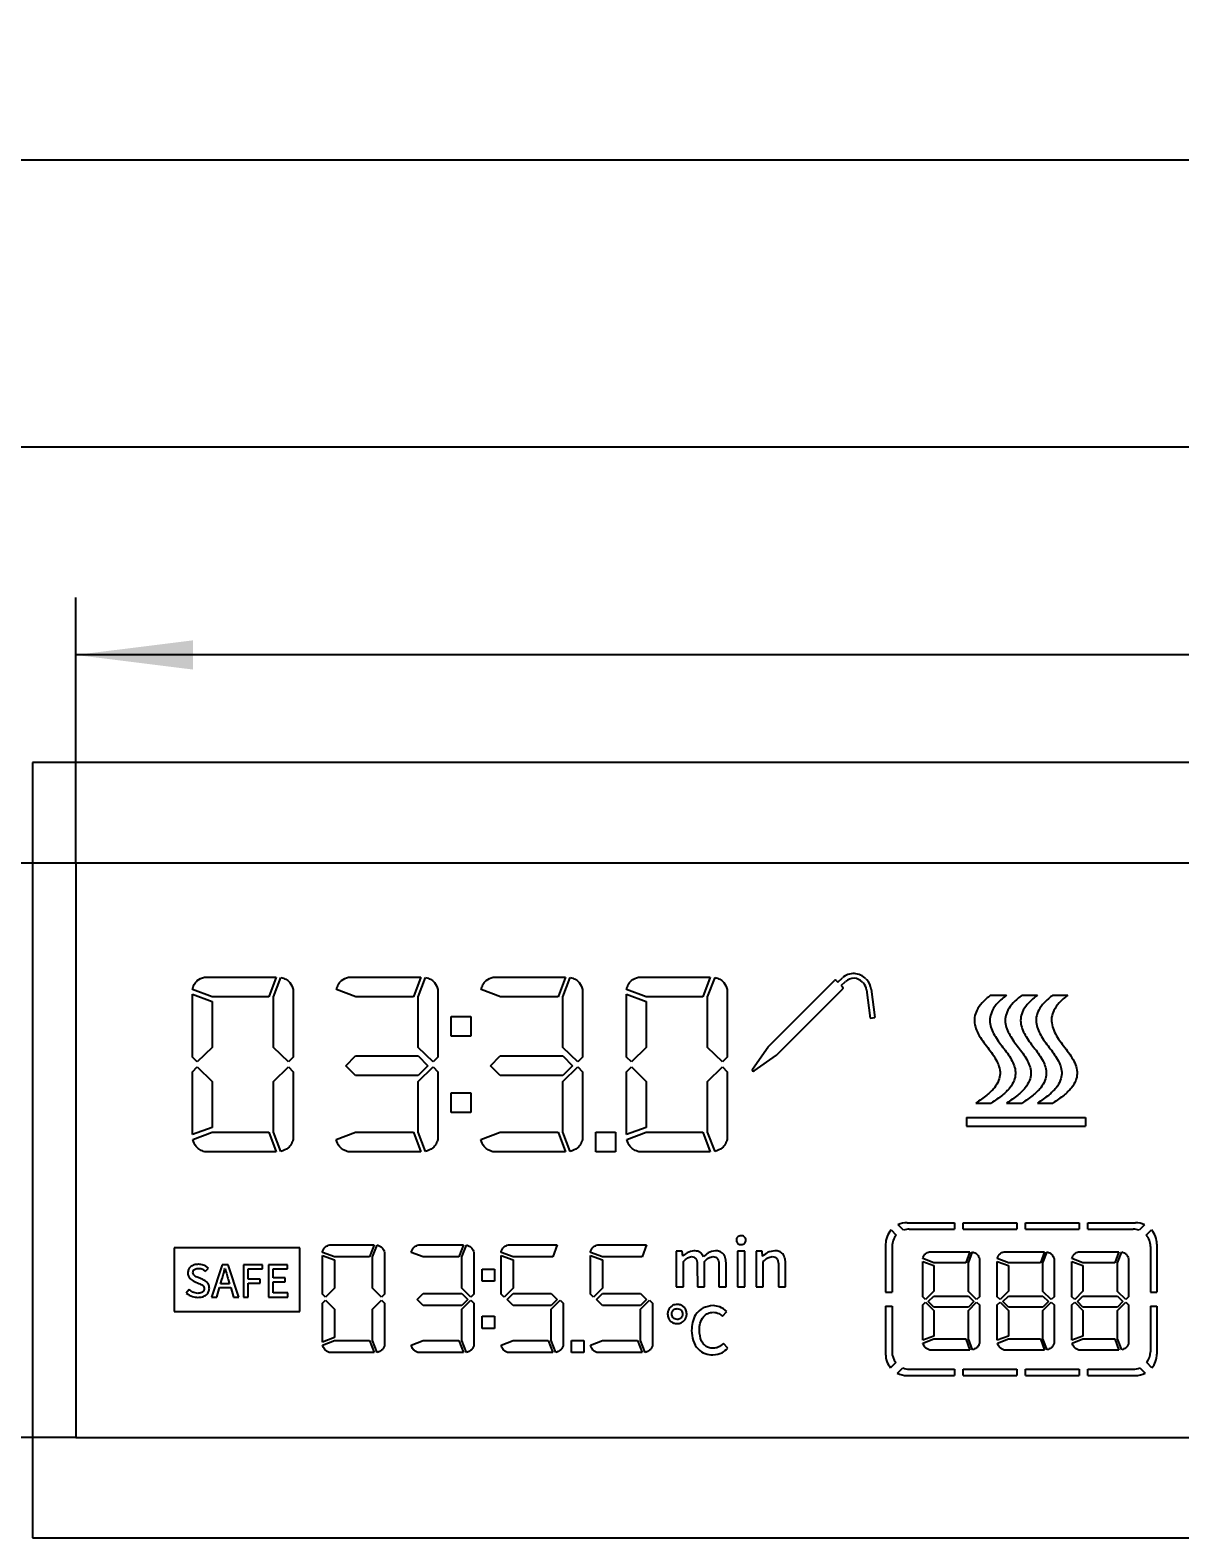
# Model space of a CAD drawing. Header units: millimetres. Extents: x 484 to 921, y 170 to 267.
# Drawn here: x 545.2 to 585.3, y 214.4 to 267 of the extents above; entities that cross this region are included whole.
import ezdxf

# ---------------------------------------------------------------- set-up
doc = ezdxf.new("R2010")
doc.units = ezdxf.units.MM
doc.layers.add('标注层', color=150, linetype='Continuous', lineweight=25)
doc.styles.add('SLDTEXTSTYLE2', font='hyswlongfangsong.ttf')
doc.dimstyles.new('SLDDIMSTYLE0', dxfattribs={"dimtxt": 3.5, "dimasz": 4.08, "dimexe": 0, "dimexo": 0.0625, "dimgap": 0.875, "dimtad": 2, "dimrnd": 1e-09, "dimzin": 12, "dimdsep": 46, "dimtxsty": 'SLDTEXTSTYLE2', "dimsah": 1, "dimcen": 0.09, "dimadec": 0, "dimazin": 3, "dimtfac": 1, "dimtofl": 0, "dimtmove": 0, "dimatfit": 3, "dimfxl": 0, "dimfrac": 2, "dimtolj": 1, "dimtzin": 12, "dimarcsym": 0})
doc.dimstyles.new('SLDDIMSTYLE1', dxfattribs={"dimtxt": 3.5, "dimasz": 4.08, "dimexe": 0, "dimexo": 0.0625, "dimgap": 0.875, "dimtad": 2, "dimrnd": 1e-09, "dimzin": 4, "dimdsep": 46, "dimtxsty": 'SLDTEXTSTYLE2', "dimsah": 1, "dimcen": 0.09, "dimadec": 0, "dimazin": 1, "dimtfac": 1, "dimtmove": 0, "dimatfit": 0, "dimfxl": 0, "dimfrac": 2, "dimtolj": 1, "dimtzin": 12, "dimarcsym": 0})

# ---------------------------------------------------------------- blocks, each defined once
blk = doc.blocks.new('_D')
at = {"layer": '标注层'}
for p, q in [((516.808, 252.444), (516.808, 264.444)), ((666.808, 252.444), (666.808, 264.444)), ((516.808, 262.444), (666.808, 262.444))]:
    blk.add_line(p, q, dxfattribs=at)
for points in [[(516.808, 262.444), (520.888, 261.936), (520.888, 262.952)], [(666.808, 262.444), (662.728, 262.952), (662.728, 261.936)]]:
    blk.add_solid(points, dxfattribs=at)
at = {"layer": '标注层', "insert": (589.504, 266.955), "char_height": 3.5, "attachment_point": 1, "style": 'SLDTEXTSTYLE2'}
blk.add_mtext('150', dxfattribs=at)
blk = doc.blocks.new('_D_2')
at = {"layer": '标注层'}
for p, q in [((498.365, 252.444), (498.365, 258.794)), ((516.808, 252.444), (496.365, 252.444)), ((498.365, 237.944), (498.365, 252.444)), ((546.808, 237.944), (496.365, 237.944)), ((498.365, 237.944), (498.365, 231.594))]:
    blk.add_line(p, q, dxfattribs=at)
for points in [[(498.365, 252.444), (498.873, 256.524), (497.857, 256.524)], [(498.365, 237.944), (497.857, 233.864), (498.873, 233.864)]]:
    blk.add_solid(points, dxfattribs=at)
at = {"layer": '标注层', "insert": (493.853, 241.356), "char_height": 3.5, "attachment_point": 1, "rotation": 90, "style": 'SLDTEXTSTYLE2'}
blk.add_mtext('14.50', dxfattribs=at)
blk = doc.blocks.new('_D_3')
at = {"layer": '标注层'}
for p, q in [((546.808, 237.944), (546.808, 247.194)), ((636.808, 237.944), (636.808, 247.194)), ((636.808, 245.194), (546.808, 245.194))]:
    blk.add_line(p, q, dxfattribs=at)
for points in [[(546.808, 245.194), (550.888, 244.686), (550.888, 245.702)], [(636.808, 245.194), (632.728, 245.702), (632.728, 244.686)]]:
    blk.add_solid(points, dxfattribs=at)
at = {"layer": '标注层', "insert": (592.616, 249.705), "char_height": 3.5, "attachment_point": 1, "style": 'SLDTEXTSTYLE2'}
blk.add_mtext('90', dxfattribs=at)
blk = doc.blocks.new('_D_4')
at = {"layer": '标注层'}
for p, q in [((546.808, 237.944), (537.694, 237.944)), ((539.694, 237.944), (539.694, 217.944)), ((546.808, 217.944), (537.694, 217.944))]:
    blk.add_line(p, q, dxfattribs=at)
for points in [[(539.694, 237.944), (539.186, 233.864), (540.202, 233.864)], [(539.694, 217.944), (540.202, 222.024), (539.186, 222.024)]]:
    blk.add_solid(points, dxfattribs=at)
at = {"layer": '标注层', "insert": (535.182, 226.103), "char_height": 3.5, "attachment_point": 1, "rotation": 90, "style": 'SLDTEXTSTYLE2'}
blk.add_mtext('20', dxfattribs=at)

msp = doc.modelspace()

# ---------------------------------------------------------------- linework, layer by layer
at = {"color": 7, "linetype": 'Continuous', "lineweight": 25}
for p, q in [((516.808, 252.444), (666.808, 252.444)), ((638.308, 241.444), (545.308, 241.444)), ((545.308, 241.444), (545.308, 214.444)), ((546.808, 237.944), (546.808, 217.944)), ((636.808, 237.944), (546.808, 237.944)), ((551.29, 233.975), (553.787, 233.975)), ((553.787, 233.975), (553.538, 233.289)), ((553.701, 233.289), (553.958, 233.962)), ((556.31, 233.975), (558.827, 233.975)), ((558.827, 233.975), (558.574, 233.289)), ((558.741, 233.289), (558.998, 233.962)), ((561.35, 233.975), (563.867, 233.975)), ((563.867, 233.975), (563.614, 233.289)), ((563.781, 233.289), (564.038, 233.962)), ((566.41, 233.975), (568.907, 233.975)), ((568.907, 233.975), (568.658, 233.289)), ((568.821, 233.289), (569.078, 233.962)), ((570.932, 231.549), (573.24, 233.857)), ((573.299, 233.857), (573.357, 233.799)), ((573.357, 233.799), (573.515, 233.944)), ((573.474, 233.682), (573.627, 233.823)), ((573.474, 233.682), (573.533, 233.623)), ((574.211, 233.799), (574.246, 233.762)), ((574.333, 233.911), (574.367, 233.874)), ((551.558, 233.289), (550.872, 233.547)), ((550.872, 231.188), (550.872, 233.375)), ((550.872, 233.375), (551.558, 233.123)), ((553.538, 233.289), (551.558, 233.289)), ((553.701, 231.522), (553.701, 233.289)), ((554.387, 233.541), (554.387, 231.185)), ((556.562, 233.289), (555.89, 233.547)), ((558.574, 233.289), (556.562, 233.289)), ((558.741, 231.522), (558.741, 233.289)), ((559.427, 233.541), (559.427, 231.185)), ((561.602, 233.289), (560.93, 233.547)), ((563.614, 233.289), (561.602, 233.289)), ((563.781, 231.522), (563.781, 233.289)), ((564.467, 233.541), (564.467, 231.185)), ((566.678, 233.289), (565.992, 233.547)), ((565.992, 231.188), (565.992, 233.375)), ((565.992, 233.375), (566.678, 233.123)), ((568.658, 233.289), (566.678, 233.289)), ((568.821, 231.522), (568.821, 233.289)), ((569.507, 233.541), (569.507, 231.185)), ((571.224, 231.257), (573.533, 233.565)), ((574.352, 233.535), (574.48, 232.546)), ((574.516, 233.556), (574.644, 232.567)), ((578.679, 233.346), (579.237, 233.346)), ((579.774, 233.346), (580.311, 233.346)), ((580.848, 233.346), (581.365, 233.346)), ((551.558, 233.123), (551.558, 231.524)), ((566.678, 233.123), (566.678, 231.524)), ((559.889, 231.918), (559.889, 232.604)), ((559.889, 232.604), (560.575, 232.604)), ((560.575, 232.604), (560.575, 231.918)), ((574.48, 232.546), (574.644, 232.567)), ((560.575, 231.918), (559.889, 231.918)), ((551.044, 231.019), (550.872, 231.188)), ((551.558, 231.524), (551.044, 231.019)), ((554.215, 231.017), (553.701, 231.522)), ((554.387, 231.185), (554.215, 231.017)), ((556.216, 230.889), (556.553, 231.232)), ((556.553, 231.232), (558.741, 231.232)), ((559.255, 231.017), (558.741, 231.522)), ((558.741, 231.232), (559.077, 230.889)), ((559.427, 231.185), (559.255, 231.017)), ((561.256, 230.889), (561.593, 231.232)), ((561.593, 231.232), (563.781, 231.232)), ((564.295, 231.017), (563.781, 231.522)), ((563.781, 231.232), (564.117, 230.889)), ((564.467, 231.185), (564.295, 231.017)), ((566.164, 231.019), (565.992, 231.188)), ((566.678, 231.524), (566.164, 231.019)), ((569.335, 231.017), (568.821, 231.522)), ((569.507, 231.185), (569.335, 231.017)), ((570.384, 230.766), (570.932, 231.549)), ((570.442, 230.709), (571.224, 231.257)), ((550.872, 230.678), (551.044, 230.845)), ((550.872, 228.489), (550.872, 230.678)), ((551.044, 230.845), (551.558, 230.34)), ((553.701, 230.342), (554.215, 230.847)), ((554.215, 230.847), (554.387, 230.679)), ((554.387, 230.679), (554.387, 228.322)), ((556.553, 230.547), (556.216, 230.889)), ((558.741, 230.547), (556.553, 230.547)), ((559.077, 230.889), (558.741, 230.547)), ((558.741, 230.342), (559.255, 230.847)), ((559.255, 230.847), (559.427, 230.679)), ((559.427, 230.679), (559.427, 228.322)), ((561.593, 230.547), (561.256, 230.889)), ((563.781, 230.547), (561.593, 230.547)), ((564.117, 230.889), (563.781, 230.547)), ((563.781, 230.342), (564.295, 230.847)), ((564.295, 230.847), (564.467, 230.679)), ((564.467, 230.679), (564.467, 228.322)), ((565.992, 230.678), (566.164, 230.845)), ((565.992, 228.489), (565.992, 230.678)), ((566.164, 230.845), (566.678, 230.34)), ((568.821, 230.342), (569.335, 230.847)), ((569.335, 230.847), (569.507, 230.679)), ((569.507, 230.679), (569.507, 228.322)), ((551.558, 230.34), (551.558, 228.741)), ((553.701, 228.575), (553.701, 230.342)), ((558.741, 228.575), (558.741, 230.342)), ((563.781, 228.575), (563.781, 230.342)), ((566.678, 230.34), (566.678, 228.741)), ((568.821, 228.575), (568.821, 230.342)), ((559.889, 229.261), (559.889, 229.947)), ((559.889, 229.947), (560.575, 229.947)), ((560.575, 229.947), (560.575, 229.261)), ((578.163, 229.587), (578.7, 229.587)), ((579.237, 229.587), (579.774, 229.587)), ((580.311, 229.587), (580.848, 229.587)), ((560.575, 229.261), (559.889, 229.261)), ((577.844, 229.085), (581.98, 229.085)), ((577.844, 229.085), (577.844, 228.787)), ((581.98, 229.085), (581.98, 228.787)), ((551.558, 228.741), (550.872, 228.489)), ((550.884, 228.318), (551.558, 228.575)), ((551.558, 228.575), (553.539, 228.575)), ((553.539, 228.575), (553.787, 227.889)), ((553.958, 227.901), (553.701, 228.575)), ((555.88, 228.318), (556.554, 228.575)), ((556.554, 228.575), (558.574, 228.575)), ((558.574, 228.575), (558.827, 227.889)), ((558.998, 227.901), (558.741, 228.575)), ((560.92, 228.318), (561.594, 228.575)), ((561.594, 228.575), (563.614, 228.575)), ((563.614, 228.575), (563.867, 227.889)), ((564.038, 227.901), (563.781, 228.575)), ((564.929, 227.889), (564.929, 228.575)), ((564.929, 228.575), (565.615, 228.575)), ((565.615, 228.575), (565.615, 227.889)), ((566.678, 228.741), (565.992, 228.489)), ((566.004, 228.318), (566.678, 228.575)), ((566.678, 228.575), (568.659, 228.575)), ((568.659, 228.575), (568.907, 227.889)), ((569.078, 227.901), (568.821, 228.575)), ((577.844, 228.787), (581.98, 228.787)), ((553.787, 227.889), (551.306, 227.889)), ((558.827, 227.889), (556.302, 227.889)), ((563.867, 227.889), (561.342, 227.889)), ((565.615, 227.889), (564.929, 227.889)), ((568.907, 227.889), (566.426, 227.889)), ((575.644, 225.16), (575.453, 225.349)), ((575.771, 225.42), (577.425, 225.42)), ((577.425, 225.42), (577.425, 225.195)), ((577.725, 225.42), (579.596, 225.42)), ((577.725, 225.195), (577.725, 225.42)), ((579.596, 225.42), (579.596, 225.195)), ((579.896, 225.42), (581.768, 225.42)), ((579.896, 225.195), (579.896, 225.42)), ((581.768, 225.42), (581.768, 225.195)), ((582.068, 225.42), (583.721, 225.42)), ((582.068, 225.195), (582.068, 225.42)), ((584.04, 225.349), (583.849, 225.16)), ((575.21, 225.168), (575.392, 224.987)), ((575.846, 225.195), (577.425, 225.195)), ((577.725, 225.195), (579.596, 225.195)), ((579.896, 225.195), (581.768, 225.195)), ((582.068, 225.195), (583.646, 225.195)), ((584.101, 224.987), (584.283, 225.168)), ((554.619, 224.545), (550.238, 224.545)), ((550.238, 224.545), (550.238, 222.328)), ((554.619, 222.328), (554.619, 224.545)), ((555.823, 224.228), (555.399, 224.387)), ((555.399, 222.93), (555.399, 224.281)), ((555.399, 224.281), (555.823, 224.126)), ((555.657, 224.652), (557.199, 224.652)), ((557.045, 224.228), (555.823, 224.228)), ((557.199, 224.652), (557.045, 224.228)), ((557.146, 224.228), (557.305, 224.643)), ((557.146, 223.136), (557.146, 224.228)), ((557.569, 224.384), (557.569, 222.929)), ((558.912, 224.228), (558.497, 224.387)), ((558.757, 224.652), (560.311, 224.652)), ((560.155, 224.228), (558.912, 224.228)), ((560.311, 224.652), (560.155, 224.228)), ((560.258, 224.228), (560.417, 224.643)), ((560.258, 223.136), (560.258, 224.228)), ((560.681, 224.384), (560.681, 222.929)), ((562.047, 224.228), (561.624, 224.387)), ((561.624, 222.93), (561.624, 224.281)), ((561.624, 224.281), (562.047, 224.126)), ((561.882, 224.652), (563.582, 224.652)), ((563.428, 224.228), (562.047, 224.228)), ((563.582, 224.652), (563.428, 224.228)), ((565.159, 224.228), (564.736, 224.387)), ((564.736, 224.281), (565.159, 224.126)), ((564.736, 222.93), (564.736, 224.281)), ((564.994, 224.652), (566.694, 224.652)), ((566.54, 224.228), (565.159, 224.228)), ((566.694, 224.652), (566.54, 224.228)), ((567.935, 224.423), (567.73, 224.423)), ((567.73, 224.423), (567.73, 223.191)), ((567.955, 224.254), (567.935, 224.423)), ((567.961, 224.254), (567.955, 224.254)), ((570.113, 224.423), (569.864, 224.423)), ((569.864, 224.423), (569.864, 223.191)), ((569.987, 224.657), (569.987, 224.657)), ((570.113, 223.191), (570.113, 224.423)), ((570.718, 224.423), (570.513, 224.423)), ((570.513, 224.423), (570.513, 223.191)), ((570.737, 224.256), (570.718, 224.423)), ((570.743, 224.256), (570.737, 224.256)), ((575.021, 224.67), (575.021, 223)), ((575.246, 224.595), (575.246, 223)), ((576.548, 224.409), (577.952, 224.409)), ((577.952, 224.409), (577.812, 224.023)), ((577.904, 224.023), (578.048, 224.401)), ((579.147, 224.409), (580.551, 224.409)), ((580.551, 224.409), (580.411, 224.023)), ((580.503, 224.023), (580.647, 224.401)), ((581.745, 224.409), (583.15, 224.409)), ((583.15, 224.409), (583.009, 224.023)), ((583.101, 224.023), (583.246, 224.401)), ((584.246, 224.595), (584.246, 223)), ((584.471, 224.67), (584.471, 223)), ((551.334, 223.727), (551.428, 223.841)), ((551.912, 223.957), (551.537, 222.832)), ((552.117, 223.957), (551.912, 223.957)), ((552.007, 223.83), (552.013, 223.83)), ((552.491, 222.832), (552.117, 223.957)), ((553.312, 223.957), (552.65, 223.957)), ((552.65, 223.957), (552.65, 222.832)), ((552.819, 223.458), (552.819, 223.816)), ((552.819, 223.816), (553.312, 223.816)), ((553.312, 223.816), (553.312, 223.957)), ((554.181, 223.957), (553.52, 223.957)), ((553.52, 223.957), (553.52, 222.832)), ((553.689, 223.5), (553.689, 223.816)), ((553.689, 223.816), (554.181, 223.816)), ((554.181, 223.816), (554.181, 223.957)), ((555.823, 224.126), (555.823, 223.138)), ((560.967, 223.381), (560.967, 223.805)), ((560.967, 223.805), (561.391, 223.805)), ((561.391, 223.805), (561.391, 223.381)), ((562.047, 224.126), (562.047, 223.138)), ((565.159, 224.126), (565.159, 223.138)), ((567.979, 223.191), (567.979, 224.068)), ((568.462, 223.938), (568.463, 223.191)), ((568.711, 223.191), (568.711, 224.068)), ((569.215, 223.938), (569.216, 223.191)), ((569.464, 223.191), (569.464, 223.969)), ((570.761, 223.191), (570.761, 224.068)), ((571.286, 223.938), (571.287, 223.191)), ((571.535, 223.191), (571.535, 223.969)), ((576.698, 224.023), (576.313, 224.168)), ((576.313, 222.841), (576.313, 224.072)), ((576.313, 224.072), (576.698, 223.93)), ((577.812, 224.023), (576.698, 224.023)), ((576.698, 223.93), (576.698, 223.03)), ((577.904, 223.029), (577.904, 224.023)), ((578.29, 224.165), (578.29, 222.84)), ((579.297, 224.023), (578.911, 224.168)), ((578.911, 222.841), (578.911, 224.072)), ((578.911, 224.072), (579.297, 223.93)), ((580.411, 224.023), (579.297, 224.023)), ((579.297, 223.93), (579.297, 223.03)), ((580.503, 223.029), (580.503, 224.023)), ((580.888, 224.165), (580.888, 222.84)), ((581.896, 224.023), (581.51, 224.168)), ((581.51, 222.841), (581.51, 224.072)), ((581.51, 224.072), (581.896, 223.93)), ((583.009, 224.023), (581.896, 224.023)), ((581.896, 223.93), (581.896, 223.03)), ((583.101, 223.029), (583.101, 224.023)), ((583.487, 224.165), (583.487, 222.84)), ((550.942, 223.372), (551.1, 223.303)), ((551.232, 223.443), (551.076, 223.51)), ((551.856, 223.286), (551.902, 223.443)), ((552.165, 223.286), (551.856, 223.286)), ((552.12, 223.443), (552.165, 223.286)), ((553.238, 223.458), (552.819, 223.458)), ((552.819, 222.832), (552.819, 223.317)), ((552.819, 223.317), (553.238, 223.317)), ((553.238, 223.317), (553.238, 223.458)), ((554.105, 223.5), (553.689, 223.5)), ((553.689, 222.973), (553.689, 223.36)), ((553.689, 223.36), (554.105, 223.36)), ((554.105, 223.36), (554.105, 223.5)), ((561.391, 223.381), (560.967, 223.381)), ((567.73, 223.191), (567.979, 223.191)), ((568.463, 223.191), (568.711, 223.191)), ((569.216, 223.191), (569.464, 223.191)), ((569.864, 223.191), (570.113, 223.191)), ((570.513, 223.191), (570.761, 223.191)), ((571.287, 223.191), (571.535, 223.191)), ((550.765, 223.093), (550.66, 222.969)), ((551.064, 222.818), (551.064, 222.818)), ((551.537, 222.832), (551.718, 222.832)), ((551.718, 222.832), (551.815, 223.16)), ((551.815, 223.16), (552.208, 223.16)), ((552.208, 223.16), (552.303, 222.832)), ((552.303, 222.832), (552.491, 222.832)), ((552.65, 222.832), (552.819, 222.832)), ((553.52, 222.832), (554.198, 222.832)), ((554.198, 222.973), (553.689, 222.973)), ((554.198, 222.832), (554.198, 222.973)), ((555.505, 222.826), (555.399, 222.93)), ((555.399, 222.615), (555.505, 222.719)), ((555.823, 223.138), (555.505, 222.826)), ((555.505, 222.719), (555.823, 222.407)), ((557.463, 222.825), (557.146, 223.136)), ((557.146, 222.408), (557.463, 222.72)), ((557.569, 222.929), (557.463, 222.825)), ((557.463, 222.72), (557.569, 222.616)), ((558.699, 222.746), (558.907, 222.958)), ((558.907, 222.534), (558.699, 222.746)), ((558.907, 222.958), (560.258, 222.958)), ((560.576, 222.825), (560.258, 223.136)), ((560.258, 222.958), (560.466, 222.746)), ((560.466, 222.746), (560.258, 222.534)), ((560.258, 222.408), (560.576, 222.72)), ((560.681, 222.929), (560.576, 222.825)), ((560.576, 222.72), (560.681, 222.616)), ((561.729, 222.826), (561.624, 222.93)), ((562.047, 223.138), (561.729, 222.826)), ((561.839, 222.746), (562.047, 222.958)), ((562.047, 222.534), (561.839, 222.746)), ((562.047, 222.958), (563.37, 222.958)), ((563.37, 222.958), (563.578, 222.746)), ((563.578, 222.746), (563.37, 222.534)), ((563.37, 222.408), (563.688, 222.72)), ((563.688, 222.72), (563.794, 222.616)), ((564.842, 222.826), (564.736, 222.93)), ((565.159, 223.138), (564.842, 222.826)), ((564.952, 222.746), (565.159, 222.958)), ((565.159, 222.534), (564.952, 222.746)), ((565.159, 222.958), (566.482, 222.958)), ((566.482, 222.958), (566.69, 222.746)), ((566.69, 222.746), (566.482, 222.534)), ((566.482, 222.408), (566.8, 222.72)), ((566.8, 222.72), (566.906, 222.616)), ((575.021, 223), (575.246, 223)), ((576.409, 222.746), (576.313, 222.841)), ((576.698, 223.03), (576.409, 222.746)), ((576.509, 222.673), (576.698, 222.866)), ((576.698, 222.48), (576.509, 222.673)), ((576.698, 222.866), (577.904, 222.866)), ((578.193, 222.745), (577.904, 223.029)), ((577.904, 222.866), (578.093, 222.673)), ((578.093, 222.673), (577.904, 222.48)), ((578.29, 222.84), (578.193, 222.745)), ((579.008, 222.746), (578.911, 222.841)), ((579.297, 223.03), (579.008, 222.746)), ((579.108, 222.673), (579.297, 222.866)), ((579.297, 222.48), (579.108, 222.673)), ((579.297, 222.866), (580.503, 222.866)), ((580.792, 222.745), (580.503, 223.029)), ((580.503, 222.866), (580.692, 222.673)), ((580.692, 222.673), (580.503, 222.48)), ((580.888, 222.84), (580.792, 222.745)), ((581.607, 222.746), (581.51, 222.841)), ((581.896, 223.03), (581.607, 222.746)), ((581.707, 222.673), (581.896, 222.866)), ((581.896, 222.48), (581.707, 222.673)), ((581.896, 222.866), (583.101, 222.866)), ((583.391, 222.745), (583.101, 223.029)), ((583.101, 222.866), (583.29, 222.673)), ((583.29, 222.673), (583.101, 222.48)), ((583.487, 222.84), (583.391, 222.745)), ((584.246, 223), (584.471, 223)), ((550.238, 222.328), (554.619, 222.328)), ((555.399, 221.264), (555.399, 222.615)), ((555.823, 222.407), (555.823, 221.42)), ((557.146, 221.317), (557.146, 222.408)), ((557.569, 222.616), (557.569, 221.161)), ((560.258, 222.534), (558.907, 222.534)), ((560.258, 221.317), (560.258, 222.408)), ((560.681, 222.616), (560.681, 221.161)), ((560.967, 222.164), (561.391, 222.164)), ((560.967, 221.74), (560.967, 222.164)), ((561.391, 222.164), (561.391, 221.74)), ((563.37, 222.534), (562.047, 222.534)), ((563.37, 221.317), (563.37, 222.408)), ((563.794, 222.616), (563.794, 221.161)), ((566.482, 222.534), (565.159, 222.534)), ((566.482, 221.317), (566.482, 222.408)), ((566.906, 222.616), (566.906, 221.161)), ((569.336, 222.162), (569.485, 222.328)), ((575.021, 222.516), (575.021, 220.845)), ((575.021, 222.516), (575.246, 222.516)), ((575.246, 222.516), (575.246, 220.92)), ((576.313, 222.554), (576.409, 222.648)), ((576.313, 221.323), (576.313, 222.554)), ((576.409, 222.648), (576.698, 222.364)), ((577.904, 222.48), (576.698, 222.48)), ((576.698, 222.364), (576.698, 221.465)), ((577.904, 222.365), (578.193, 222.649)), ((577.904, 221.372), (577.904, 222.365)), ((578.193, 222.649), (578.29, 222.555)), ((578.29, 222.555), (578.29, 221.229)), ((578.911, 222.554), (579.008, 222.648)), ((578.911, 221.323), (578.911, 222.554)), ((579.008, 222.648), (579.297, 222.364)), ((580.503, 222.48), (579.297, 222.48)), ((579.297, 222.364), (579.297, 221.465)), ((580.503, 222.365), (580.792, 222.649)), ((580.503, 221.372), (580.503, 222.365)), ((580.792, 222.649), (580.888, 222.555)), ((580.888, 222.555), (580.888, 221.229)), ((581.51, 222.554), (581.607, 222.648)), ((581.51, 221.323), (581.51, 222.554)), ((581.607, 222.648), (581.896, 222.364)), ((583.101, 222.48), (581.896, 222.48)), ((581.896, 222.364), (581.896, 221.465)), ((583.101, 222.365), (583.391, 222.649)), ((583.101, 221.372), (583.101, 222.365)), ((583.391, 222.649), (583.487, 222.555)), ((583.487, 222.555), (583.487, 221.229)), ((584.246, 222.516), (584.246, 220.92)), ((584.246, 222.516), (584.471, 222.516)), ((584.471, 222.516), (584.471, 220.845)), ((561.391, 221.74), (560.967, 221.74)), ((567.757, 222.05), (567.758, 222.05)), ((567.757, 221.904), (567.758, 221.904)), ((555.823, 221.42), (555.399, 221.264)), ((555.407, 221.158), (555.823, 221.317)), ((555.823, 221.317), (557.046, 221.317)), ((557.046, 221.317), (557.199, 220.894)), ((557.305, 220.901), (557.146, 221.317)), ((558.492, 221.158), (558.908, 221.317)), ((558.908, 221.317), (560.155, 221.317)), ((560.155, 221.317), (560.311, 220.894)), ((560.417, 220.901), (560.258, 221.317)), ((561.624, 221.158), (562.047, 221.317)), ((562.047, 221.317), (563.27, 221.317)), ((563.27, 221.317), (563.423, 220.894)), ((563.529, 220.901), (563.37, 221.317)), ((564.079, 220.894), (564.079, 221.317)), ((564.079, 221.317), (564.503, 221.317)), ((564.503, 221.317), (564.503, 220.894)), ((564.736, 221.158), (565.159, 221.317)), ((565.159, 221.317), (566.382, 221.317)), ((566.382, 221.317), (566.535, 220.894)), ((566.641, 220.901), (566.482, 221.317)), ((569.521, 221.053), (569.37, 221.217)), ((576.698, 221.465), (576.313, 221.323)), ((576.32, 221.227), (576.698, 221.372)), ((576.698, 221.372), (577.813, 221.372)), ((577.813, 221.372), (577.952, 220.986)), ((578.048, 220.993), (577.904, 221.372)), ((579.297, 221.465), (578.911, 221.323)), ((578.918, 221.227), (579.297, 221.372)), ((579.297, 221.372), (580.411, 221.372)), ((580.411, 221.372), (580.551, 220.986)), ((580.647, 220.993), (580.503, 221.372)), ((581.896, 221.465), (581.51, 221.323)), ((581.517, 221.227), (581.896, 221.372)), ((581.896, 221.372), (583.01, 221.372)), ((583.01, 221.372), (583.15, 220.986)), ((583.246, 220.993), (583.101, 221.372)), ((557.199, 220.894), (555.667, 220.894)), ((560.311, 220.894), (558.752, 220.894)), ((563.423, 220.894), (561.881, 220.894)), ((564.503, 220.894), (564.079, 220.894)), ((566.535, 220.894), (564.993, 220.894)), ((569.008, 220.816), (569.008, 220.816)), ((577.952, 220.986), (576.557, 220.986)), ((580.551, 220.986), (579.156, 220.986)), ((583.15, 220.986), (581.754, 220.986)), ((575.376, 220.548), (575.194, 220.367)), ((575.43, 220.178), (575.619, 220.365)), ((575.771, 220.095), (577.425, 220.095)), ((575.846, 220.32), (577.425, 220.32)), ((577.425, 220.32), (577.425, 220.095)), ((577.725, 220.32), (579.596, 220.32)), ((577.725, 220.095), (577.725, 220.32)), ((577.725, 220.095), (579.596, 220.095)), ((579.596, 220.32), (579.596, 220.095)), ((579.896, 220.095), (579.896, 220.32)), ((579.896, 220.32), (581.768, 220.32)), ((579.896, 220.095), (581.768, 220.095)), ((581.768, 220.32), (581.768, 220.095)), ((582.068, 220.095), (582.068, 220.32)), ((582.068, 220.32), (583.646, 220.32)), ((582.068, 220.095), (583.721, 220.095)), ((583.874, 220.365), (584.063, 220.178)), ((584.299, 220.367), (584.116, 220.548)), ((546.808, 217.944), (636.808, 217.944)), ((545.308, 214.444), (638.308, 214.444))]:
    msp.add_line(p, q, dxfattribs=at)
for centre, radius, start, end in [((573.27, 233.828), 0.0413, 45, 135), ((573.908, 233.519), 0.579, 42.6707, 132.6707), ((573.908, 233.519), 0.413, 42.6707, 132.6707), ((573.942, 233.482), 0.413, 7.3659, 42.6707), ((573.942, 233.482), 0.579, 7.3659, 42.6707), ((573.503, 233.594), 0.0413, 315, 45), ((570.418, 230.742), 0.0413, 145, 305), ((575.771, 224.67), 0.75, 90, 115.1613), ((583.721, 224.67), 0.75, 64.8387, 90), ((575.771, 224.67), 0.75, 138.4921, 180), ((575.846, 224.595), 0.6, 139.2471, 180), ((575.846, 224.595), 0.6, 90, 109.7607), ((583.646, 224.595), 0.6, 70.2393, 90), ((583.646, 224.595), 0.6, 0, 40.7529), ((583.721, 224.67), 0.75, 0, 41.5079), ((575.771, 220.845), 0.75, 180, 219.6506), ((575.846, 220.92), 0.6, 180, 218.4279), ((583.646, 220.92), 0.6, 321.5721, 0), ((583.721, 220.845), 0.75, 320.3494, 0), ((575.771, 220.845), 0.75, 242.8779, 270), ((575.846, 220.92), 0.6, 247.6995, 270), ((583.646, 220.92), 0.6, 270, 292.3005), ((583.721, 220.845), 0.75, 270, 297.1221)]:
    msp.add_arc(centre, radius, start, end, dxfattribs=at)
for points, knots in [([(550.872, 233.547), (550.89, 233.603), (550.925, 233.715), (551.058, 233.888), (551.202, 233.942), (551.29, 233.975)], [0, 0, 0, 0, 0.2808665, 0.5613132, 1, 1, 1, 1]), ([(553.958, 233.962), (554.015, 233.944), (554.128, 233.909), (554.3, 233.774), (554.354, 233.629), (554.387, 233.541)], [0, 0, 0, 0, 0.280947, 0.561472, 1, 1, 1, 1]), ([(555.89, 233.547), (555.907, 233.603), (555.943, 233.716), (556.077, 233.888), (556.222, 233.942), (556.31, 233.975)], [0, 0, 0, 0, 0.28091, 0.56133, 1, 1, 1, 1]), ([(558.998, 233.962), (559.055, 233.944), (559.168, 233.909), (559.34, 233.774), (559.394, 233.629), (559.427, 233.541)], [0, 0, 0, 0, 0.280947, 0.561472, 1, 1, 1, 1]), ([(560.93, 233.547), (560.947, 233.603), (560.983, 233.716), (561.117, 233.888), (561.262, 233.942), (561.35, 233.975)], [0, 0, 0, 0, 0.28091, 0.56133, 1, 1, 1, 1]), ([(564.038, 233.962), (564.095, 233.944), (564.208, 233.909), (564.38, 233.774), (564.434, 233.629), (564.467, 233.541)], [0, 0, 0, 0, 0.280947, 0.561472, 1, 1, 1, 1]), ([(565.992, 233.547), (566.01, 233.603), (566.045, 233.715), (566.178, 233.888), (566.322, 233.942), (566.41, 233.975)], [0, 0, 0, 0, 0.280866, 0.561313, 1, 1, 1, 1]), ([(569.078, 233.962), (569.135, 233.944), (569.248, 233.909), (569.42, 233.774), (569.474, 233.629), (569.507, 233.541)], [0, 0, 0, 0, 0.280947, 0.561472, 1, 1, 1, 1]), ([(578.679, 233.346), (578.575, 233.259), (578.39, 233.106), (578.196, 232.84), (578.073, 232.488), (578.195, 232.021), (578.534, 231.575), (578.876, 231.139), (579.043, 230.697), (578.964, 230.349), (578.804, 230.093), (578.532, 229.829), (578.296, 229.674), (578.163, 229.587)], [0, 0, 0, 0, 0.089237, 0.158484, 0.215015, 0.329791, 0.456562, 0.584273, 0.698234, 0.751097, 0.814094, 0.894862, 1, 1, 1, 1]), ([(579.237, 233.346), (579.13, 233.26), (578.941, 233.107), (578.741, 232.843), (578.647, 232.585), (578.651, 232.256), (578.839, 231.876), (579.147, 231.48), (579.443, 231.081), (579.576, 230.678), (579.503, 230.349), (579.343, 230.093), (579.07, 229.829), (578.833, 229.674), (578.7, 229.587)], [0, 0, 0, 0, 0.089841, 0.159339, 0.215791, 0.2668, 0.371589, 0.486185, 0.598193, 0.698998, 0.751719, 0.814513, 0.895058, 1, 1, 1, 1]), ([(579.774, 233.346), (579.667, 233.26), (579.478, 233.107), (579.278, 232.843), (579.184, 232.585), (579.188, 232.256), (579.376, 231.876), (579.684, 231.48), (579.981, 231.081), (580.113, 230.678), (580.04, 230.349), (579.88, 230.093), (579.607, 229.829), (579.37, 229.674), (579.237, 229.587)], [0, 0, 0, 0, 0.089841, 0.159339, 0.215791, 0.2668, 0.371589, 0.486185, 0.598193, 0.698998, 0.751719, 0.814513, 0.895058, 1, 1, 1, 1]), ([(580.311, 233.346), (580.204, 233.26), (580.016, 233.107), (579.815, 232.843), (579.721, 232.585), (579.725, 232.256), (579.913, 231.876), (580.221, 231.48), (580.518, 231.081), (580.651, 230.678), (580.577, 230.349), (580.417, 230.093), (580.144, 229.829), (579.908, 229.674), (579.774, 229.587)], [0, 0, 0, 0, 0.089841, 0.159339, 0.215791, 0.2668, 0.371589, 0.486185, 0.598193, 0.698998, 0.751719, 0.814513, 0.895058, 1, 1, 1, 1]), ([(580.848, 233.346), (580.741, 233.26), (580.553, 233.107), (580.352, 232.843), (580.258, 232.585), (580.262, 232.256), (580.45, 231.876), (580.758, 231.48), (581.055, 231.081), (581.188, 230.678), (581.114, 230.349), (580.954, 230.093), (580.681, 229.829), (580.445, 229.674), (580.311, 229.587)], [0, 0, 0, 0, 0.089841, 0.159339, 0.215791, 0.2668, 0.371589, 0.486185, 0.598193, 0.698998, 0.751719, 0.814513, 0.895058, 1, 1, 1, 1]), ([(581.365, 233.346), (581.26, 233.259), (581.075, 233.106), (580.882, 232.84), (580.758, 232.488), (580.881, 232.021), (581.22, 231.575), (581.562, 231.139), (581.728, 230.697), (581.65, 230.349), (581.489, 230.093), (581.217, 229.829), (580.981, 229.674), (580.848, 229.587)], [0, 0, 0, 0, 0.089237, 0.158484, 0.215015, 0.329791, 0.456562, 0.584273, 0.698234, 0.751097, 0.814094, 0.894862, 1, 1, 1, 1]), ([(551.306, 227.889), (551.25, 227.908), (551.137, 227.945), (550.968, 228.084), (550.916, 228.229), (550.884, 228.318)], [0, 0, 0, 0, 0.2808, 0.561112, 1, 1, 1, 1]), ([(554.387, 228.322), (554.368, 228.266), (554.331, 228.153), (554.192, 227.985), (554.047, 227.933), (553.958, 227.901)], [0, 0, 0, 0, 0.280839, 0.561121, 1, 1, 1, 1]), ([(556.302, 227.889), (556.246, 227.908), (556.133, 227.945), (555.964, 228.084), (555.912, 228.229), (555.88, 228.318)], [0, 0, 0, 0, 0.2808, 0.561112, 1, 1, 1, 1]), ([(559.427, 228.322), (559.408, 228.266), (559.371, 228.153), (559.232, 227.985), (559.087, 227.933), (558.998, 227.901)], [0, 0, 0, 0, 0.280839, 0.561121, 1, 1, 1, 1]), ([(561.342, 227.889), (561.286, 227.908), (561.173, 227.945), (561.004, 228.084), (560.952, 228.229), (560.92, 228.318)], [0, 0, 0, 0, 0.2808, 0.561112, 1, 1, 1, 1]), ([(564.467, 228.322), (564.448, 228.266), (564.411, 228.153), (564.272, 227.985), (564.127, 227.933), (564.038, 227.901)], [0, 0, 0, 0, 0.280839, 0.561121, 1, 1, 1, 1]), ([(566.426, 227.889), (566.37, 227.908), (566.257, 227.945), (566.088, 228.084), (566.036, 228.229), (566.004, 228.318)], [0, 0, 0, 0, 0.2808, 0.561112, 1, 1, 1, 1]), ([(569.507, 228.322), (569.488, 228.266), (569.451, 228.153), (569.312, 227.985), (569.167, 227.933), (569.078, 227.901)], [0, 0, 0, 0, 0.280839, 0.561121, 1, 1, 1, 1]), ([(569.987, 224.965), (569.963, 224.963), (569.916, 224.958), (569.859, 224.92), (569.827, 224.867), (569.824, 224.829), (569.822, 224.811)], [0, 0, 0, 0, 0.280136, 0.55944, 0.779509, 1, 1, 1, 1]), ([(569.822, 224.811), (569.825, 224.787), (569.831, 224.74), (569.877, 224.689), (569.932, 224.662), (569.969, 224.659), (569.987, 224.657)], [0, 0, 0, 0, 0.27976, 0.558735, 0.779191, 1, 1, 1, 1]), ([(570.154, 224.811), (570.152, 224.835), (570.146, 224.883), (570.099, 224.934), (570.043, 224.96), (570.006, 224.963), (569.987, 224.965)], [0, 0, 0, 0, 0.279675, 0.558835, 0.779356, 1, 1, 1, 1]), ([(569.987, 224.657), (570.011, 224.66), (570.058, 224.664), (570.115, 224.702), (570.149, 224.755), (570.153, 224.792), (570.154, 224.811)], [0, 0, 0, 0, 0.280155, 0.559558, 0.77964, 1, 1, 1, 1]), ([(555.399, 224.387), (555.41, 224.422), (555.432, 224.491), (555.514, 224.598), (555.603, 224.631), (555.657, 224.652)], [0, 0, 0, 0, 0.280866, 0.561313, 1, 1, 1, 1]), ([(557.305, 224.643), (557.34, 224.632), (557.409, 224.61), (557.515, 224.527), (557.549, 224.438), (557.569, 224.384)], [0, 0, 0, 0, 0.280947, 0.561472, 1, 1, 1, 1]), ([(558.497, 224.387), (558.508, 224.422), (558.53, 224.492), (558.613, 224.598), (558.703, 224.631), (558.757, 224.652)], [0, 0, 0, 0, 0.28091, 0.56133, 1, 1, 1, 1]), ([(560.417, 224.643), (560.452, 224.632), (560.522, 224.61), (560.628, 224.527), (560.661, 224.438), (560.681, 224.384)], [0, 0, 0, 0, 0.280947, 0.561472, 1, 1, 1, 1]), ([(561.624, 224.387), (561.635, 224.422), (561.656, 224.491), (561.738, 224.598), (561.827, 224.631), (561.882, 224.652)], [0, 0, 0, 0, 0.280866, 0.561313, 1, 1, 1, 1]), ([(564.736, 224.387), (564.747, 224.422), (564.769, 224.491), (564.85, 224.598), (564.939, 224.631), (564.994, 224.652)], [0, 0, 0, 0, 0.280866, 0.561313, 1, 1, 1, 1]), ([(568.341, 224.443), (568.26, 224.428), (568.115, 224.4), (568.008, 224.299), (567.961, 224.254)], [0, 0, 0, 0, 0.557447, 1, 1, 1, 1]), ([(567.979, 224.068), (568.022, 224.115), (568.099, 224.199), (568.208, 224.225), (568.256, 224.237)], [0, 0, 0, 0, 0.562455, 1, 1, 1, 1]), ([(568.256, 224.237), (568.292, 224.234), (568.345, 224.23), (568.401, 224.186), (568.458, 224.098), (568.46, 224.009), (568.462, 223.938)], [0, 0, 0, 0, 0.249367, 0.374806, 0.500389, 1, 1, 1, 1]), ([(568.674, 224.233), (568.657, 224.268), (568.623, 224.34), (568.507, 224.43), (568.404, 224.438), (568.341, 224.443)], [0, 0, 0, 0, 0.280587, 0.560643, 1, 1, 1, 1]), ([(569.09, 224.443), (569.001, 224.426), (568.842, 224.394), (568.726, 224.282), (568.674, 224.233)], [0, 0, 0, 0, 0.557155, 1, 1, 1, 1]), ([(568.711, 224.068), (568.757, 224.116), (568.838, 224.2), (568.951, 224.226), (569.001, 224.237)], [0, 0, 0, 0, 0.562095, 1, 1, 1, 1]), ([(569.001, 224.237), (569.036, 224.234), (569.09, 224.23), (569.149, 224.188), (569.21, 224.101), (569.213, 224.01), (569.215, 223.938)], [0, 0, 0, 0, 0.249692, 0.375207, 0.500796, 1, 1, 1, 1]), ([(569.464, 223.969), (569.461, 224.034), (569.456, 224.162), (569.386, 224.335), (569.242, 224.434), (569.141, 224.44), (569.09, 224.443)], [0, 0, 0, 0, 0.281299, 0.560543, 0.779519, 1, 1, 1, 1]), ([(571.162, 224.443), (571.075, 224.429), (570.917, 224.404), (570.797, 224.301), (570.743, 224.256)], [0, 0, 0, 0, 0.5578439, 1, 1, 1, 1]), ([(570.761, 224.068), (570.81, 224.118), (570.897, 224.207), (571.019, 224.228), (571.072, 224.237)], [0, 0, 0, 0, 0.562111, 1, 1, 1, 1]), ([(571.072, 224.237), (571.108, 224.234), (571.162, 224.231), (571.221, 224.189), (571.282, 224.101), (571.284, 224.01), (571.286, 223.938)], [0, 0, 0, 0, 0.2497508, 0.3751622, 0.5007106, 1, 1, 1, 1]), ([(571.535, 223.969), (571.533, 224.034), (571.528, 224.162), (571.459, 224.336), (571.315, 224.434), (571.213, 224.44), (571.162, 224.443)], [0, 0, 0, 0, 0.2812923, 0.5606024, 0.7795107, 1, 1, 1, 1]), ([(576.313, 224.168), (576.323, 224.2), (576.343, 224.263), (576.417, 224.36), (576.498, 224.39), (576.548, 224.409)], [0, 0, 0, 0, 0.280866, 0.561313, 1, 1, 1, 1]), ([(578.048, 224.401), (578.08, 224.392), (578.144, 224.372), (578.241, 224.296), (578.271, 224.215), (578.29, 224.165)], [0, 0, 0, 0, 0.280947, 0.561472, 1, 1, 1, 1]), ([(578.911, 224.168), (578.921, 224.2), (578.941, 224.263), (579.016, 224.36), (579.097, 224.39), (579.147, 224.409)], [0, 0, 0, 0, 0.280866, 0.561313, 1, 1, 1, 1]), ([(580.647, 224.401), (580.679, 224.392), (580.743, 224.372), (580.839, 224.296), (580.87, 224.215), (580.888, 224.165)], [0, 0, 0, 0, 0.280947, 0.561472, 1, 1, 1, 1]), ([(581.51, 224.168), (581.52, 224.2), (581.54, 224.263), (581.615, 224.36), (581.696, 224.39), (581.745, 224.409)], [0, 0, 0, 0, 0.280866, 0.561313, 1, 1, 1, 1]), ([(583.246, 224.401), (583.278, 224.392), (583.341, 224.372), (583.438, 224.296), (583.468, 224.215), (583.487, 224.165)], [0, 0, 0, 0, 0.280947, 0.561472, 1, 1, 1, 1]), ([(551.084, 223.971), (551.034, 223.967), (550.934, 223.96), (550.808, 223.893), (550.725, 223.79), (550.716, 223.711), (550.711, 223.672)], [0, 0, 0, 0, 0.280797, 0.560535, 0.780137, 1, 1, 1, 1]), ([(550.893, 223.682), (550.894, 223.699), (550.897, 223.733), (550.926, 223.777), (550.986, 223.822), (551.044, 223.827), (551.084, 223.83)], [0, 0, 0, 0, 0.187168, 0.373803, 0.560949, 1, 1, 1, 1]), ([(551.428, 223.841), (551.37, 223.883), (551.266, 223.957), (551.14, 223.966), (551.084, 223.971)], [0, 0, 0, 0, 0.5591402, 1, 1, 1, 1]), ([(551.084, 223.83), (551.136, 223.824), (551.23, 223.813), (551.302, 223.754), (551.334, 223.727)], [0, 0, 0, 0, 0.559342, 1, 1, 1, 1]), ([(551.902, 223.443), (551.923, 223.515), (551.96, 223.643), (551.992, 223.773), (552.007, 223.83)], [0, 0, 0, 0, 0.559992, 1, 1, 1, 1]), ([(552.013, 223.83), (552.032, 223.758), (552.066, 223.628), (552.104, 223.5), (552.12, 223.443)], [0, 0, 0, 0, 0.559996, 1, 1, 1, 1]), ([(550.711, 223.672), (550.715, 223.634), (550.723, 223.558), (550.803, 223.444), (550.889, 223.399), (550.942, 223.372)], [0, 0, 0, 0, 0.280451, 0.559867, 1, 1, 1, 1]), ([(551.076, 223.51), (551.029, 223.528), (550.962, 223.553), (550.9, 223.623), (550.895, 223.663), (550.893, 223.682)], [0, 0, 0, 0, 0.561017, 0.780225, 1, 1, 1, 1]), ([(551.1, 223.303), (551.149, 223.284), (551.217, 223.257), (551.276, 223.182), (551.28, 223.141), (551.282, 223.12)], [0, 0, 0, 0, 0.561051, 0.779941, 1, 1, 1, 1]), ([(551.463, 223.134), (551.46, 223.173), (551.455, 223.25), (551.376, 223.371), (551.287, 223.416), (551.232, 223.443)], [0, 0, 0, 0, 0.280693, 0.560098, 1, 1, 1, 1]), ([(550.66, 222.969), (550.728, 222.92), (550.85, 222.833), (550.999, 222.822), (551.064, 222.818)], [0, 0, 0, 0, 0.558942, 1, 1, 1, 1]), ([(551.067, 222.958), (551.003, 222.968), (550.889, 222.985), (550.803, 223.06), (550.765, 223.093)], [0, 0, 0, 0, 0.558669, 1, 1, 1, 1]), ([(551.064, 222.818), (551.118, 222.821), (551.224, 222.828), (551.36, 222.897), (551.449, 223.008), (551.459, 223.092), (551.463, 223.134)], [0, 0, 0, 0, 0.280987, 0.560485, 0.780145, 1, 1, 1, 1]), ([(551.282, 223.12), (551.28, 223.101), (551.276, 223.063), (551.244, 223.015), (551.176, 222.967), (551.112, 222.962), (551.067, 222.958)], [0, 0, 0, 0, 0.1870571, 0.3737138, 0.5607417, 1, 1, 1, 1]), ([(567.757, 222.573), (567.708, 222.567), (567.609, 222.556), (567.498, 222.466), (567.436, 222.353), (567.429, 222.276), (567.425, 222.237)], [0, 0, 0, 0, 0.279794, 0.559224, 0.779418, 1, 1, 1, 1]), ([(567.425, 222.237), (567.431, 222.188), (567.442, 222.09), (567.531, 221.979), (567.642, 221.915), (567.719, 221.907), (567.757, 221.904)], [0, 0, 0, 0, 0.279918, 0.559254, 0.779439, 1, 1, 1, 1]), ([(567.572, 222.244), (567.574, 222.271), (567.58, 222.326), (567.63, 222.388), (567.693, 222.422), (567.736, 222.425), (567.757, 222.427)], [0, 0, 0, 0, 0.279965, 0.559119, 0.779389, 1, 1, 1, 1]), ([(567.758, 222.05), (567.729, 222.053), (567.673, 222.059), (567.61, 222.112), (567.576, 222.177), (567.573, 222.222), (567.572, 222.244)], [0, 0, 0, 0, 0.2798429, 0.5589016, 0.7792402, 1, 1, 1, 1]), ([(568.094, 222.244), (568.088, 222.293), (568.076, 222.391), (567.984, 222.5), (567.873, 222.562), (567.796, 222.569), (567.757, 222.573)], [0, 0, 0, 0, 0.279796, 0.559199, 0.779459, 1, 1, 1, 1]), ([(567.757, 222.427), (567.786, 222.424), (567.842, 222.419), (567.907, 222.369), (567.943, 222.304), (567.946, 222.259), (567.948, 222.237)], [0, 0, 0, 0, 0.280036, 0.559111, 0.779281, 1, 1, 1, 1]), ([(567.948, 222.237), (567.945, 222.209), (567.939, 222.153), (567.888, 222.09), (567.823, 222.055), (567.779, 222.052), (567.757, 222.05)], [0, 0, 0, 0, 0.279892, 0.559058, 0.779333, 1, 1, 1, 1]), ([(567.758, 221.904), (567.807, 221.91), (567.907, 221.922), (568.019, 222.013), (568.083, 222.126), (568.091, 222.205), (568.094, 222.244)], [0, 0, 0, 0, 0.279744, 0.559226, 0.779381, 1, 1, 1, 1]), ([(569.017, 222.531), (568.896, 222.516), (568.654, 222.486), (568.397, 222.241), (568.28, 221.951), (568.268, 221.762), (568.262, 221.667)], [0, 0, 0, 0, 0.279379, 0.558391, 0.778892, 1, 1, 1, 1]), ([(568.534, 221.676), (568.539, 221.76), (568.549, 221.926), (568.651, 222.141), (568.825, 222.28), (568.956, 222.294), (569.022, 222.301)], [0, 0, 0, 0, 0.28103, 0.560531, 0.780098, 1, 1, 1, 1]), ([(569.485, 222.328), (569.408, 222.391), (569.271, 222.505), (569.095, 222.523), (569.017, 222.531)], [0, 0, 0, 0, 0.559593, 1, 1, 1, 1]), ([(569.022, 222.301), (569.089, 222.293), (569.208, 222.279), (569.297, 222.198), (569.336, 222.162)], [0, 0, 0, 0, 0.5586011, 1, 1, 1, 1]), ([(568.262, 221.667), (568.27, 221.548), (568.287, 221.31), (568.463, 221.014), (568.727, 220.841), (568.914, 220.825), (569.008, 220.816)], [0, 0, 0, 0, 0.280793, 0.559788, 0.77968, 1, 1, 1, 1]), ([(569.013, 221.046), (568.957, 221.051), (568.846, 221.061), (568.702, 221.155), (568.56, 221.355), (568.544, 221.544), (568.534, 221.676)], [0, 0, 0, 0, 0.187088, 0.373789, 0.560877, 1, 1, 1, 1]), ([(555.667, 220.894), (555.632, 220.905), (555.563, 220.928), (555.458, 221.013), (555.426, 221.103), (555.407, 221.158)], [0, 0, 0, 0, 0.2807996, 0.5611118, 1, 1, 1, 1]), ([(557.569, 221.161), (557.558, 221.126), (557.535, 221.056), (557.449, 220.953), (557.359, 220.921), (557.305, 220.901)], [0, 0, 0, 0, 0.280839, 0.561121, 1, 1, 1, 1]), ([(558.752, 220.894), (558.717, 220.905), (558.648, 220.928), (558.543, 221.013), (558.511, 221.103), (558.492, 221.158)], [0, 0, 0, 0, 0.2807996, 0.5611118, 1, 1, 1, 1]), ([(560.681, 221.161), (560.67, 221.126), (560.647, 221.056), (560.561, 220.953), (560.471, 220.921), (560.417, 220.901)], [0, 0, 0, 0, 0.2808392, 0.5611211, 1, 1, 1, 1]), ([(561.881, 220.894), (561.846, 220.905), (561.777, 220.928), (561.674, 221.014), (561.643, 221.104), (561.624, 221.158)], [0, 0, 0, 0, 0.280789, 0.561212, 1, 1, 1, 1]), ([(563.794, 221.161), (563.782, 221.126), (563.76, 221.056), (563.673, 220.953), (563.584, 220.921), (563.529, 220.901)], [0, 0, 0, 0, 0.2808392, 0.5611211, 1, 1, 1, 1]), ([(564.993, 220.894), (564.958, 220.905), (564.889, 220.928), (564.787, 221.014), (564.755, 221.104), (564.736, 221.158)], [0, 0, 0, 0, 0.280789, 0.561212, 1, 1, 1, 1]), ([(566.906, 221.161), (566.894, 221.126), (566.872, 221.056), (566.785, 220.953), (566.696, 220.921), (566.641, 220.901)], [0, 0, 0, 0, 0.280839, 0.561121, 1, 1, 1, 1]), ([(569.37, 221.217), (569.313, 221.163), (569.212, 221.065), (569.074, 221.052), (569.013, 221.046)], [0, 0, 0, 0, 0.559746, 1, 1, 1, 1]), ([(576.557, 220.986), (576.525, 220.996), (576.462, 221.017), (576.367, 221.095), (576.337, 221.177), (576.32, 221.227)], [0, 0, 0, 0, 0.2808, 0.561112, 1, 1, 1, 1]), ([(578.29, 221.229), (578.279, 221.197), (578.258, 221.134), (578.18, 221.04), (578.098, 221.01), (578.048, 220.993)], [0, 0, 0, 0, 0.280839, 0.561121, 1, 1, 1, 1]), ([(579.156, 220.986), (579.124, 220.996), (579.06, 221.017), (578.965, 221.095), (578.936, 221.177), (578.918, 221.227)], [0, 0, 0, 0, 0.2808, 0.561112, 1, 1, 1, 1]), ([(580.888, 221.229), (580.878, 221.197), (580.857, 221.134), (580.779, 221.04), (580.697, 221.01), (580.647, 220.993)], [0, 0, 0, 0, 0.280839, 0.561121, 1, 1, 1, 1]), ([(581.754, 220.986), (581.723, 220.996), (581.659, 221.017), (581.564, 221.095), (581.535, 221.177), (581.517, 221.227)], [0, 0, 0, 0, 0.2808, 0.561112, 1, 1, 1, 1]), ([(583.487, 221.229), (583.477, 221.197), (583.456, 221.134), (583.377, 221.04), (583.296, 221.01), (583.246, 220.993)], [0, 0, 0, 0, 0.280839, 0.561121, 1, 1, 1, 1]), ([(569.008, 220.816), (569.119, 220.83), (569.317, 220.854), (569.458, 220.992), (569.521, 221.053)], [0, 0, 0, 0, 0.559058, 1, 1, 1, 1])]:
    msp.add_open_spline(points, degree=3, knots=knots, dxfattribs=at)

# ---------------------------------------------------------------- dimensions: what is measured, and where the dimension line sits
at = {"layer": '标注层'}
for base, p1, p2, picture, middle in [((666.808, 262.444), (516.808, 252.444), (666.808, 252.444), '_D', (591.808, 262.444)), ((546.808, 245.194), (636.808, 237.944), (546.808, 237.944), '_D_3', (594.149, 245.194))]:
    dim = msp.add_linear_dim(base=base, p1=p1, p2=p2, dimstyle='SLDDIMSTYLE0', dxfattribs=at)
    dim.commit()
    dim.dimension.update_dxf_attribs({"geometry": picture, "text_midpoint": middle, "dimtype": 160})
for base, p2, dimstyle, picture, middle in [((498.365, 252.444), (516.808, 252.444), 'SLDDIMSTYLE1', '_D_2', (498.365, 245.194)), ((539.694, 217.944), (546.808, 217.944), 'SLDDIMSTYLE0', '_D_4', (539.694, 227.639))]:
    dim = msp.add_linear_dim(base=base, p1=(546.808, 237.944), p2=p2, angle=90, dimstyle=dimstyle, dxfattribs=at)
    dim.commit()
    dim.dimension.update_dxf_attribs({"geometry": picture, "text_midpoint": middle, "dimtype": 160})

doc.saveas('drawing.dxf')
